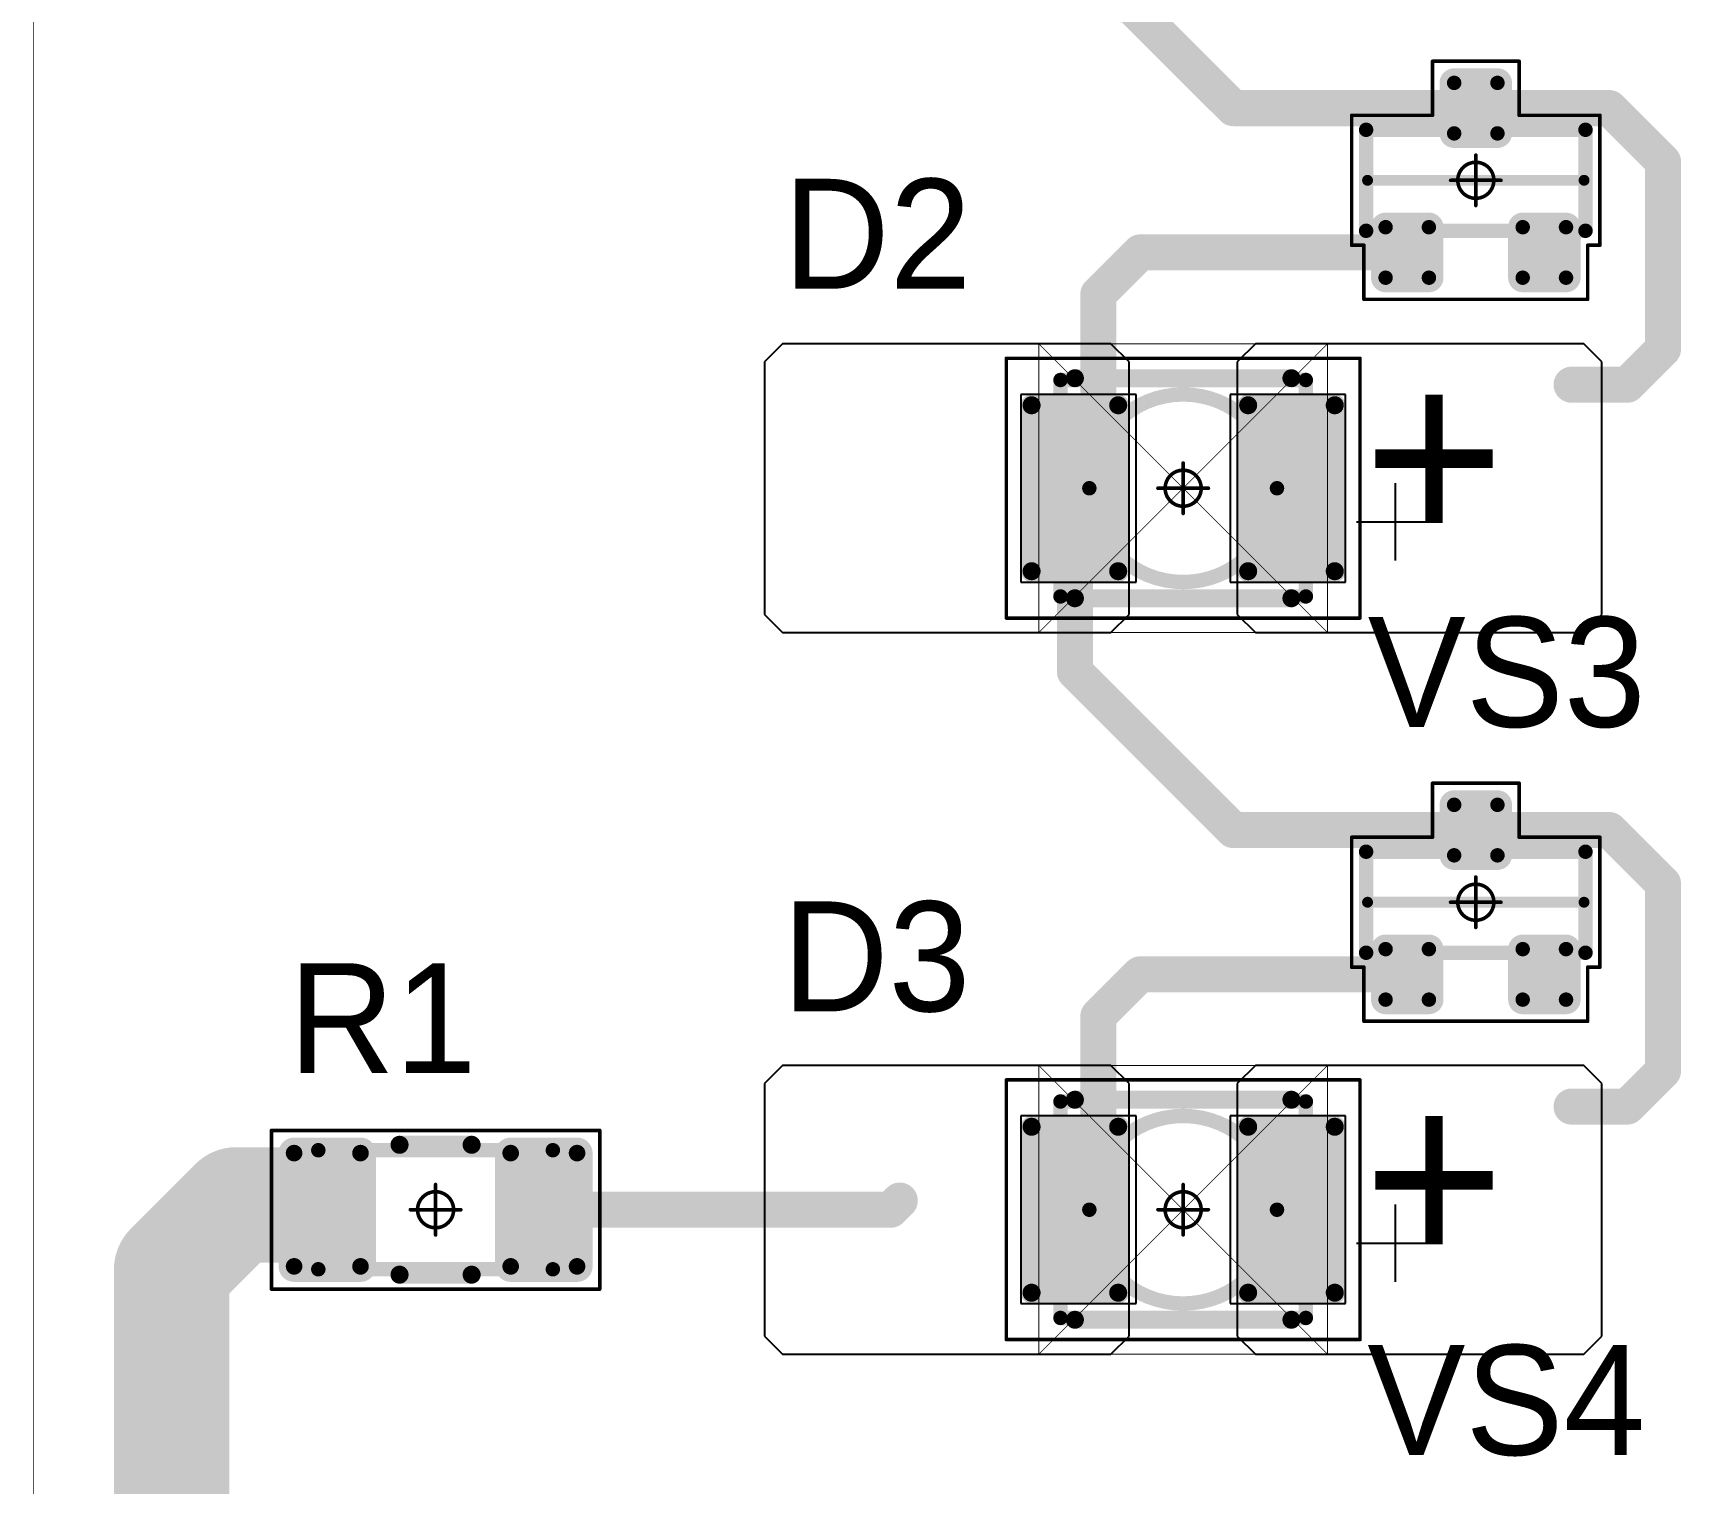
# Model space of a CAD drawing. Header units: millimetres. Extents: x 0 to 775, y 25 to 939.
# Drawn here: x 25.4 to 48.23, y 162.61 to 182.71 of the extents above; entities that cross this region are included whole.
import ezdxf

# ---------------------------------------------------------------- set-up
doc = ezdxf.new("R2010")
doc.units = ezdxf.units.MM
for name, color, linetype in [('Mechanical13', 56, 'Continuous'), ('Mechanical15', 56, 'Continuous'), ('Mechanical3', 76, 'Continuous'), ('Mechanical9', 56, 'Continuous'), ('TopLayer', 1, 'Continuous'), ('TopOverlay', 2, 'Continuous'), ('TopPaste', 8, 'Continuous'), ('TopSolder', 216, 'Continuous')]:
    doc.layers.add(name, color=color, linetype=linetype)

# ---------------------------------------------------------------- blocks, each defined once
blk = doc.blocks.new('SOT23_66')
at = {"layer": 'Mechanical13', "const_width": 0.2}
for points in [[(-0.7, 1.52), (0.7, 1.52)], [(-0.7, 1.52), (-0.7, -1.52)], [(0.7, 1.52), (0.7, -1.52)], [(-0.7, -1.52), (0.7, -1.52)]]:
    blk.add_lwpolyline(points, dxfattribs=at)
at = {"layer": 'Mechanical13', "const_width": 0.1}
for points in [[(-0.75, 1.52, 1), (-0.65, 1.52, 1)], [(-0.75, 1.52, 1), (-0.65, 1.52, 1)], [(0.65, 1.52, 1), (0.75, 1.52, 1)], [(0.65, 1.52, 1), (0.75, 1.52, 1)], [(-0.75, -1.52, 1), (-0.65, -1.52, 1)], [(-0.75, -1.52, 1), (-0.65, -1.52, 1)], [(0.65, -1.52, 1), (0.75, -1.52, 1)], [(0.65, -1.52, 1), (0.75, -1.52, 1)]]:
    blk.add_lwpolyline(points, format="xyb", close=True, dxfattribs=at)
at = {"layer": 'Mechanical15', "const_width": 0.05}
for points in [[(-0.9, 1.72), (-0.9, 1.55)], [(-0.9, 1.72), (0.9, 1.72)], [(0.9, 1.72), (0.9, 0.6)], [(-1.65, 1.55), (-1.65, -1.55)], [(-1.65, 1.55), (-0.9, 1.55)], [(0.9, 0.6), (1.65, 0.6)], [(1.65, 0.6), (1.65, -0.6)], [(0, 0.35), (0, -0.35)], [(-0.35, 0), (0.35, 0)], [(0.9, -0.6), (1.65, -0.6)], [(0.9, -0.6), (0.9, -1.72)], [(-1.65, -1.55), (-0.9, -1.55)], [(-0.9, -1.55), (-0.9, -1.72)], [(-0.9, -1.72), (0.9, -1.72)]]:
    blk.add_lwpolyline(points, dxfattribs=at)
at = {"layer": 'Mechanical15'}
for points, const_width in [([(-0.913, 1.72, 1), (-0.888, 1.72, 1)], 0.025), ([(-0.913, 1.72, 1), (-0.888, 1.72, 1)], 0.025), ([(0.888, 1.72, 1), (0.913, 1.72, 1)], 0.025), ([(0.888, 1.72, 1), (0.913, 1.72, 1)], 0.025), ([(-1.662, 1.55, 1), (-1.637, 1.55, 1)], 0.025), ([(-1.662, 1.55, 1), (-1.637, 1.55, 1)], 0.025), ([(-0.913, 1.55, 1), (-0.888, 1.55, 1)], 0.025), ([(-0.913, 1.55, 1), (-0.888, 1.55, 1)], 0.025), ([(0.888, 0.6, 1), (0.913, 0.6, 1)], 0.025), ([(0.888, 0.6, 1), (0.913, 0.6, 1)], 0.025), ([(1.637, 0.6, 1), (1.662, 0.6, 1)], 0.025), ([(1.637, 0.6, 1), (1.662, 0.6, 1)], 0.025), ([(0.25, 0, 1), (-0.25, 0, 1)], 0.05), ([(-0.012, 0.35, 1), (0.012, 0.35, 1)], 0.025), ([(-0.362, 0, 1), (-0.337, 0, 1)], 0.025), ([(-0.262, 0, 1), (-0.238, 0, 1)], 0.025), ([(0.238, 0, 1), (0.262, 0, 1)], 0.025), ([(0.337, 0, 1), (0.362, 0, 1)], 0.025), ([(-0.012, -0.35, 1), (0.012, -0.35, 1)], 0.025), ([(0.888, -0.6, 1), (0.913, -0.6, 1)], 0.025), ([(0.888, -0.6, 1), (0.913, -0.6, 1)], 0.025), ([(1.637, -0.6, 1), (1.662, -0.6, 1)], 0.025), ([(1.637, -0.6, 1), (1.662, -0.6, 1)], 0.025), ([(-1.662, -1.55, 1), (-1.637, -1.55, 1)], 0.025), ([(-1.662, -1.55, 1), (-1.637, -1.55, 1)], 0.025), ([(-0.913, -1.55, 1), (-0.888, -1.55, 1)], 0.025), ([(-0.913, -1.55, 1), (-0.888, -1.55, 1)], 0.025), ([(-0.913, -1.72, 1), (-0.888, -1.72, 1)], 0.025), ([(-0.913, -1.72, 1), (-0.888, -1.72, 1)], 0.025), ([(0.888, -1.72, 1), (0.913, -1.72, 1)], 0.025), ([(0.888, -1.72, 1), (0.913, -1.72, 1)], 0.025)]:
    blk.add_lwpolyline(points, format="xyb", close=True, dxfattribs=dict(at, const_width=const_width))
at = {"layer": 'TopLayer', "const_width": 0.1}
for points in [[(-1.4, 1.25, 1), (-1.3, 1.25, 1)], [(-0.7, 1.25, 1), (-0.6, 1.25, 1)], [(-1.4, 0.65, 1), (-1.3, 0.65, 1)], [(-0.7, 0.65, 1), (-0.6, 0.65, 1)], [(0.6, 0.3, 1), (0.7, 0.3, 1)], [(1.3, 0.3, 1), (1.4, 0.3, 1)], [(0.6, -0.3, 1), (0.7, -0.3, 1)], [(1.3, -0.3, 1), (1.4, -0.3, 1)], [(-1.4, -0.65, 1), (-1.3, -0.65, 1)], [(-0.7, -0.65, 1), (-0.6, -0.65, 1)], [(-1.4, -1.25, 1), (-1.3, -1.25, 1)], [(-0.7, -1.25, 1), (-0.6, -1.25, 1)]]:
    blk.add_lwpolyline(points, format="xyb", close=True, dxfattribs=at)
at = {"layer": 'TopLayer'}
for points in [[(-1.45, 1.25), (-1.45, 0.65), (-0.55, 1.25), (-0.55, 0.65)], [(-1.35, 1.35), (-1.35, 0.55), (-0.65, 1.35), (-0.65, 0.55)], [(0.55, 0.3), (0.55, -0.3), (1.45, 0.3), (1.45, -0.3)], [(0.65, 0.4), (0.65, -0.4), (1.35, 0.4), (1.35, -0.4)], [(-1.45, -0.65), (-1.45, -1.25), (-0.55, -0.65), (-0.55, -1.25)], [(-1.35, -0.55), (-1.35, -1.35), (-0.65, -0.55), (-0.65, -1.35)]]:
    blk.add_solid(points, dxfattribs=at)
at = {"layer": 'TopOverlay', "const_width": 0.15}
blk.add_lwpolyline([(0, 1.5), (0, -1.5)], dxfattribs=at)
at = {"layer": 'TopOverlay', "const_width": 0.075}
for points in [[(-0.038, 1.5, 1), (0.038, 1.5, 1)], [(-0.038, -1.5, 1), (0.038, -1.5, 1)]]:
    blk.add_lwpolyline(points, format="xyb", close=True, dxfattribs=at)
at = {"layer": 'TopPaste', "const_width": 0.075}
for points in [[(-1.387, 1.25, 1), (-1.313, 1.25, 1)], [(-0.687, 1.25, 1), (-0.613, 1.25, 1)], [(-1.387, 0.65, 1), (-1.313, 0.65, 1)], [(-0.687, 0.65, 1), (-0.613, 0.65, 1)], [(0.613, 0.3, 1), (0.687, 0.3, 1)], [(1.313, 0.3, 1), (1.387, 0.3, 1)], [(0.613, -0.3, 1), (0.687, -0.3, 1)], [(1.313, -0.3, 1), (1.387, -0.3, 1)], [(-1.387, -0.65, 1), (-1.313, -0.65, 1)], [(-0.687, -0.65, 1), (-0.613, -0.65, 1)], [(-1.387, -1.25, 1), (-1.313, -1.25, 1)], [(-0.687, -1.25, 1), (-0.613, -1.25, 1)]]:
    blk.add_lwpolyline(points, format="xyb", close=True, dxfattribs=at)
at = {"layer": 'TopPaste'}
for points in [[(-1.425, 1.25), (-1.425, 0.65), (-0.575, 1.25), (-0.575, 0.65)], [(-1.35, 1.325), (-1.35, 0.575), (-0.65, 1.325), (-0.65, 0.575)], [(0.575, 0.3), (0.575, -0.3), (1.425, 0.3), (1.425, -0.3)], [(0.65, 0.375), (0.65, -0.375), (1.35, 0.375), (1.35, -0.375)], [(-1.425, -0.65), (-1.425, -1.25), (-0.575, -0.65), (-0.575, -1.25)], [(-1.35, -0.575), (-1.35, -1.325), (-0.65, -0.575), (-0.65, -1.325)]]:
    blk.add_solid(points, dxfattribs=at)
at = {"layer": 'TopSolder', "const_width": 0.202}
for points in [[(-1.451, 1.25, 1), (-1.249, 1.25, 1)], [(-0.751, 1.25, 1), (-0.549, 1.25, 1)], [(-1.451, 0.65, 1), (-1.249, 0.65, 1)], [(-0.751, 0.65, 1), (-0.549, 0.65, 1)], [(0.549, 0.3, 1), (0.751, 0.3, 1)], [(1.249, 0.3, 1), (1.451, 0.3, 1)], [(0.549, -0.3, 1), (0.751, -0.3, 1)], [(1.249, -0.3, 1), (1.451, -0.3, 1)], [(-1.451, -0.65, 1), (-1.249, -0.65, 1)], [(-0.751, -0.65, 1), (-0.549, -0.65, 1)], [(-1.451, -1.25, 1), (-1.249, -1.25, 1)], [(-0.751, -1.25, 1), (-0.549, -1.25, 1)]]:
    blk.add_lwpolyline(points, format="xyb", close=True, dxfattribs=at)
at = {"layer": 'TopSolder'}
for points in [[(-1.35, 1.452), (-1.35, 0.448), (-0.65, 1.452), (-0.65, 0.448)], [(-1.552, 1.25), (-1.552, 0.65), (-0.448, 1.25), (-0.448, 0.65)], [(0.65, 0.502), (0.65, -0.502), (1.35, 0.502), (1.35, -0.502)], [(0.448, 0.3), (0.448, -0.3), (1.552, 0.3), (1.552, -0.3)], [(-1.35, -0.448), (-1.35, -1.452), (-0.65, -0.448), (-0.65, -1.452)], [(-1.552, -0.65), (-1.552, -1.25), (-0.448, -0.65), (-0.448, -1.25)]]:
    blk.add_solid(points, dxfattribs=at)
blk = doc.blocks.new('SOT23_67')
at = {"layer": 'Mechanical13', "const_width": 0.2}
for points in [[(-0.7, 1.52), (0.7, 1.52)], [(-0.7, 1.52), (-0.7, -1.52)], [(0.7, 1.52), (0.7, -1.52)], [(-0.7, -1.52), (0.7, -1.52)]]:
    blk.add_lwpolyline(points, dxfattribs=at)
at = {"layer": 'Mechanical13', "const_width": 0.1}
for points in [[(-0.75, 1.52, 1), (-0.65, 1.52, 1)], [(-0.75, 1.52, 1), (-0.65, 1.52, 1)], [(0.65, 1.52, 1), (0.75, 1.52, 1)], [(0.65, 1.52, 1), (0.75, 1.52, 1)], [(-0.75, -1.52, 1), (-0.65, -1.52, 1)], [(-0.75, -1.52, 1), (-0.65, -1.52, 1)], [(0.65, -1.52, 1), (0.75, -1.52, 1)], [(0.65, -1.52, 1), (0.75, -1.52, 1)]]:
    blk.add_lwpolyline(points, format="xyb", close=True, dxfattribs=at)
at = {"layer": 'Mechanical15', "const_width": 0.05}
for points in [[(-0.9, 1.72), (-0.9, 1.55)], [(-0.9, 1.72), (0.9, 1.72)], [(0.9, 1.72), (0.9, 0.6)], [(-1.65, 1.55), (-1.65, -1.55)], [(-1.65, 1.55), (-0.9, 1.55)], [(0.9, 0.6), (1.65, 0.6)], [(1.65, 0.6), (1.65, -0.6)], [(0, 0.35), (0, -0.35)], [(-0.35, 0), (0.35, 0)], [(0.9, -0.6), (1.65, -0.6)], [(0.9, -0.6), (0.9, -1.72)], [(-1.65, -1.55), (-0.9, -1.55)], [(-0.9, -1.55), (-0.9, -1.72)], [(-0.9, -1.72), (0.9, -1.72)]]:
    blk.add_lwpolyline(points, dxfattribs=at)
at = {"layer": 'Mechanical15'}
for points, const_width in [([(-0.913, 1.72, 1), (-0.888, 1.72, 1)], 0.025), ([(-0.913, 1.72, 1), (-0.888, 1.72, 1)], 0.025), ([(0.888, 1.72, 1), (0.913, 1.72, 1)], 0.025), ([(0.888, 1.72, 1), (0.913, 1.72, 1)], 0.025), ([(-1.662, 1.55, 1), (-1.637, 1.55, 1)], 0.025), ([(-1.662, 1.55, 1), (-1.637, 1.55, 1)], 0.025), ([(-0.913, 1.55, 1), (-0.888, 1.55, 1)], 0.025), ([(-0.913, 1.55, 1), (-0.888, 1.55, 1)], 0.025), ([(0.888, 0.6, 1), (0.913, 0.6, 1)], 0.025), ([(0.888, 0.6, 1), (0.913, 0.6, 1)], 0.025), ([(1.637, 0.6, 1), (1.662, 0.6, 1)], 0.025), ([(1.637, 0.6, 1), (1.662, 0.6, 1)], 0.025), ([(0.25, 0, 1), (-0.25, 0, 1)], 0.05), ([(-0.012, 0.35, 1), (0.012, 0.35, 1)], 0.025), ([(-0.362, 0, 1), (-0.337, 0, 1)], 0.025), ([(-0.262, 0, 1), (-0.238, 0, 1)], 0.025), ([(0.238, 0, 1), (0.262, 0, 1)], 0.025), ([(0.337, 0, 1), (0.362, 0, 1)], 0.025), ([(-0.012, -0.35, 1), (0.012, -0.35, 1)], 0.025), ([(0.888, -0.6, 1), (0.913, -0.6, 1)], 0.025), ([(0.888, -0.6, 1), (0.913, -0.6, 1)], 0.025), ([(1.637, -0.6, 1), (1.662, -0.6, 1)], 0.025), ([(1.637, -0.6, 1), (1.662, -0.6, 1)], 0.025), ([(-1.662, -1.55, 1), (-1.637, -1.55, 1)], 0.025), ([(-1.662, -1.55, 1), (-1.637, -1.55, 1)], 0.025), ([(-0.913, -1.55, 1), (-0.888, -1.55, 1)], 0.025), ([(-0.913, -1.55, 1), (-0.888, -1.55, 1)], 0.025), ([(-0.913, -1.72, 1), (-0.888, -1.72, 1)], 0.025), ([(-0.913, -1.72, 1), (-0.888, -1.72, 1)], 0.025), ([(0.888, -1.72, 1), (0.913, -1.72, 1)], 0.025), ([(0.888, -1.72, 1), (0.913, -1.72, 1)], 0.025)]:
    blk.add_lwpolyline(points, format="xyb", close=True, dxfattribs=dict(at, const_width=const_width))
at = {"layer": 'TopLayer', "const_width": 0.1}
for points in [[(-1.4, 1.25, 1), (-1.3, 1.25, 1)], [(-0.7, 1.25, 1), (-0.6, 1.25, 1)], [(-1.4, 0.65, 1), (-1.3, 0.65, 1)], [(-0.7, 0.65, 1), (-0.6, 0.65, 1)], [(0.6, 0.3, 1), (0.7, 0.3, 1)], [(1.3, 0.3, 1), (1.4, 0.3, 1)], [(0.6, -0.3, 1), (0.7, -0.3, 1)], [(1.3, -0.3, 1), (1.4, -0.3, 1)], [(-1.4, -0.65, 1), (-1.3, -0.65, 1)], [(-0.7, -0.65, 1), (-0.6, -0.65, 1)], [(-1.4, -1.25, 1), (-1.3, -1.25, 1)], [(-0.7, -1.25, 1), (-0.6, -1.25, 1)]]:
    blk.add_lwpolyline(points, format="xyb", close=True, dxfattribs=at)
at = {"layer": 'TopLayer'}
for points in [[(-1.45, 1.25), (-1.45, 0.65), (-0.55, 1.25), (-0.55, 0.65)], [(-1.35, 1.35), (-1.35, 0.55), (-0.65, 1.35), (-0.65, 0.55)], [(0.55, 0.3), (0.55, -0.3), (1.45, 0.3), (1.45, -0.3)], [(0.65, 0.4), (0.65, -0.4), (1.35, 0.4), (1.35, -0.4)], [(-1.45, -0.65), (-1.45, -1.25), (-0.55, -0.65), (-0.55, -1.25)], [(-1.35, -0.55), (-1.35, -1.35), (-0.65, -0.55), (-0.65, -1.35)]]:
    blk.add_solid(points, dxfattribs=at)
at = {"layer": 'TopOverlay', "const_width": 0.15}
blk.add_lwpolyline([(0, 1.5), (0, -1.5)], dxfattribs=at)
at = {"layer": 'TopOverlay', "const_width": 0.075}
for points in [[(-0.038, 1.5, 1), (0.038, 1.5, 1)], [(-0.038, -1.5, 1), (0.038, -1.5, 1)]]:
    blk.add_lwpolyline(points, format="xyb", close=True, dxfattribs=at)
at = {"layer": 'TopPaste', "const_width": 0.075}
for points in [[(-1.387, 1.25, 1), (-1.313, 1.25, 1)], [(-0.687, 1.25, 1), (-0.613, 1.25, 1)], [(-1.387, 0.65, 1), (-1.313, 0.65, 1)], [(-0.687, 0.65, 1), (-0.613, 0.65, 1)], [(0.613, 0.3, 1), (0.687, 0.3, 1)], [(1.313, 0.3, 1), (1.387, 0.3, 1)], [(0.613, -0.3, 1), (0.687, -0.3, 1)], [(1.313, -0.3, 1), (1.387, -0.3, 1)], [(-1.387, -0.65, 1), (-1.313, -0.65, 1)], [(-0.687, -0.65, 1), (-0.613, -0.65, 1)], [(-1.387, -1.25, 1), (-1.313, -1.25, 1)], [(-0.687, -1.25, 1), (-0.613, -1.25, 1)]]:
    blk.add_lwpolyline(points, format="xyb", close=True, dxfattribs=at)
at = {"layer": 'TopPaste'}
for points in [[(-1.425, 1.25), (-1.425, 0.65), (-0.575, 1.25), (-0.575, 0.65)], [(-1.35, 1.325), (-1.35, 0.575), (-0.65, 1.325), (-0.65, 0.575)], [(0.575, 0.3), (0.575, -0.3), (1.425, 0.3), (1.425, -0.3)], [(0.65, 0.375), (0.65, -0.375), (1.35, 0.375), (1.35, -0.375)], [(-1.425, -0.65), (-1.425, -1.25), (-0.575, -0.65), (-0.575, -1.25)], [(-1.35, -0.575), (-1.35, -1.325), (-0.65, -0.575), (-0.65, -1.325)]]:
    blk.add_solid(points, dxfattribs=at)
at = {"layer": 'TopSolder', "const_width": 0.202}
for points in [[(-1.451, 1.25, 1), (-1.249, 1.25, 1)], [(-0.751, 1.25, 1), (-0.549, 1.25, 1)], [(-1.451, 0.65, 1), (-1.249, 0.65, 1)], [(-0.751, 0.65, 1), (-0.549, 0.65, 1)], [(0.549, 0.3, 1), (0.751, 0.3, 1)], [(1.249, 0.3, 1), (1.451, 0.3, 1)], [(0.549, -0.3, 1), (0.751, -0.3, 1)], [(1.249, -0.3, 1), (1.451, -0.3, 1)], [(-1.451, -0.65, 1), (-1.249, -0.65, 1)], [(-0.751, -0.65, 1), (-0.549, -0.65, 1)], [(-1.451, -1.25, 1), (-1.249, -1.25, 1)], [(-0.751, -1.25, 1), (-0.549, -1.25, 1)]]:
    blk.add_lwpolyline(points, format="xyb", close=True, dxfattribs=at)
at = {"layer": 'TopSolder'}
for points in [[(-1.35, 1.452), (-1.35, 0.448), (-0.65, 1.452), (-0.65, 0.448)], [(-1.552, 1.25), (-1.552, 0.65), (-0.448, 1.25), (-0.448, 0.65)], [(0.65, 0.502), (0.65, -0.502), (1.35, 0.502), (1.35, -0.502)], [(0.448, 0.3), (0.448, -0.3), (1.552, 0.3), (1.552, -0.3)], [(-1.35, -0.448), (-1.35, -1.452), (-0.65, -0.448), (-0.65, -1.452)], [(-1.552, -0.65), (-1.552, -1.25), (-0.448, -0.65), (-0.448, -1.25)]]:
    blk.add_solid(points, dxfattribs=at)
blk = doc.blocks.new('RC1206S_93')
at = {"layer": 'Mechanical13', "const_width": 0.2}
for points in [[(-1.625, -0.825), (-1.625, 0.825)], [(-1.625, 0.825), (1.625, 0.825)], [(1.625, -0.825), (1.625, 0.825)], [(-1.625, -0.825), (1.625, -0.825)]]:
    blk.add_lwpolyline(points, dxfattribs=at)
at = {"layer": 'Mechanical13', "const_width": 0.1}
for points in [[(-1.675, 0.825, 1), (-1.575, 0.825, 1)], [(-1.675, 0.825, 1), (-1.575, 0.825, 1)], [(1.575, 0.825, 1), (1.675, 0.825, 1)], [(1.575, 0.825, 1), (1.675, 0.825, 1)], [(-1.675, -0.825, 1), (-1.575, -0.825, 1)], [(-1.675, -0.825, 1), (-1.575, -0.825, 1)], [(1.575, -0.825, 1), (1.675, -0.825, 1)], [(1.575, -0.825, 1), (1.675, -0.825, 1)]]:
    blk.add_lwpolyline(points, format="xyb", close=True, dxfattribs=at)
at = {"layer": 'Mechanical15', "const_width": 0.05}
for points in [[(-2.275, -1.1), (-2.275, 1.1)], [(-2.275, 1.1), (2.275, 1.1)], [(2.275, -1.1), (2.275, 1.1)], [(0, -0.35), (0, 0.35)], [(-0.35, 0), (0.35, 0)], [(-2.275, -1.1), (2.275, -1.1)]]:
    blk.add_lwpolyline(points, dxfattribs=at)
at = {"layer": 'Mechanical15'}
for points, const_width in [([(-2.287, 1.1, 1), (-2.262, 1.1, 1)], 0.025), ([(-2.287, 1.1, 1), (-2.262, 1.1, 1)], 0.025), ([(2.262, 1.1, 1), (2.287, 1.1, 1)], 0.025), ([(2.262, 1.1, 1), (2.287, 1.1, 1)], 0.025), ([(0.25, 0, 1), (-0.25, 0, 1)], 0.05), ([(-0.012, 0.35, 1), (0.012, 0.35, 1)], 0.025), ([(-0.362, 0, 1), (-0.337, 0, 1)], 0.025), ([(-0.262, 0, 1), (-0.238, 0, 1)], 0.025), ([(0.238, 0, 1), (0.262, 0, 1)], 0.025), ([(0.337, 0, 1), (0.362, 0, 1)], 0.025), ([(-0.012, -0.35, 1), (0.012, -0.35, 1)], 0.025), ([(-2.287, -1.1, 1), (-2.262, -1.1, 1)], 0.025), ([(-2.287, -1.1, 1), (-2.262, -1.1, 1)], 0.025), ([(2.262, -1.1, 1), (2.287, -1.1, 1)], 0.025), ([(2.262, -1.1, 1), (2.287, -1.1, 1)], 0.025)]:
    blk.add_lwpolyline(points, format="xyb", close=True, dxfattribs=dict(at, const_width=const_width))
at = {"layer": 'TopLayer', "const_width": 0.115}
for points in [[(-2.018, 0.785, 1), (-1.903, 0.785, 1)], [(-1.098, 0.785, 1), (-0.983, 0.785, 1)], [(0.983, 0.785, 1), (1.098, 0.785, 1)], [(1.903, 0.785, 1), (2.018, 0.785, 1)], [(-2.018, -0.785, 1), (-1.903, -0.785, 1)], [(-1.098, -0.785, 1), (-0.983, -0.785, 1)], [(0.983, -0.785, 1), (1.098, -0.785, 1)], [(1.903, -0.785, 1), (2.018, -0.785, 1)]]:
    blk.add_lwpolyline(points, format="xyb", close=True, dxfattribs=at)
at = {"layer": 'TopLayer'}
for points in [[(-2.075, -0.785), (-0.925, -0.785), (-2.075, 0.785), (-0.925, 0.785)], [(-1.96, -0.9), (-1.04, -0.9), (-1.96, 0.9), (-1.04, 0.9)], [(0.925, -0.785), (2.075, -0.785), (0.925, 0.785), (2.075, 0.785)], [(1.04, -0.9), (1.96, -0.9), (1.04, 0.9), (1.96, 0.9)]]:
    blk.add_solid(points, dxfattribs=at)
at = {"layer": 'TopOverlay', "const_width": 0.25}
for points in [[(-0.5, 0.9), (0.5, 0.9)], [(-0.5, -0.9), (0.5, -0.9)]]:
    blk.add_lwpolyline(points, dxfattribs=at)
at = {"layer": 'TopOverlay', "const_width": 0.125}
for points in [[(-0.562, 0.9, 1), (-0.437, 0.9, 1)], [(0.437, 0.9, 1), (0.562, 0.9, 1)], [(-0.562, -0.9, 1), (-0.437, -0.9, 1)], [(0.437, -0.9, 1), (0.562, -0.9, 1)]]:
    blk.add_lwpolyline(points, format="xyb", close=True, dxfattribs=at)
at = {"layer": 'TopPaste', "const_width": 0.09}
for points in [[(-2.005, 0.785, 1), (-1.915, 0.785, 1)], [(-1.085, 0.785, 1), (-0.995, 0.785, 1)], [(0.995, 0.785, 1), (1.085, 0.785, 1)], [(1.915, 0.785, 1), (2.005, 0.785, 1)], [(-2.005, -0.785, 1), (-1.915, -0.785, 1)], [(-1.085, -0.785, 1), (-0.995, -0.785, 1)], [(0.995, -0.785, 1), (1.085, -0.785, 1)], [(1.915, -0.785, 1), (2.005, -0.785, 1)]]:
    blk.add_lwpolyline(points, format="xyb", close=True, dxfattribs=at)
at = {"layer": 'TopPaste'}
for points in [[(-2.05, -0.785), (-0.95, -0.785), (-2.05, 0.785), (-0.95, 0.785)], [(-1.96, -0.875), (-1.04, -0.875), (-1.96, 0.875), (-1.04, 0.875)], [(0.95, -0.785), (2.05, -0.785), (0.95, 0.785), (2.05, 0.785)], [(1.04, -0.875), (1.96, -0.875), (1.04, 0.875), (1.96, 0.875)]]:
    blk.add_solid(points, dxfattribs=at)
at = {"layer": 'TopSolder', "const_width": 0.215}
for points in [[(-2.068, 0.785, 1), (-1.853, 0.785, 1)], [(-1.148, 0.785, 1), (-0.933, 0.785, 1)], [(0.933, 0.785, 1), (1.148, 0.785, 1)], [(1.853, 0.785, 1), (2.068, 0.785, 1)], [(-2.068, -0.785, 1), (-1.853, -0.785, 1)], [(-1.148, -0.785, 1), (-0.933, -0.785, 1)], [(0.933, -0.785, 1), (1.148, -0.785, 1)], [(1.853, -0.785, 1), (2.068, -0.785, 1)]]:
    blk.add_lwpolyline(points, format="xyb", close=True, dxfattribs=at)
at = {"layer": 'TopSolder'}
for points in [[(-1.96, -1), (-1.04, -1), (-1.96, 1), (-1.04, 1)], [(1.04, -1), (1.96, -1), (1.04, 1), (1.96, 1)], [(-2.175, -0.785), (-0.825, -0.785), (-2.175, 0.785), (-0.825, 0.785)], [(0.825, -0.785), (2.175, -0.785), (0.825, 0.785), (2.175, 0.785)]]:
    blk.add_solid(points, dxfattribs=at)
blk = doc.blocks.new('T66G_159')
at = {"layer": 'Mechanical13'}
for p, q in [((2.936, 0.071), (2.936, -1)), ((2.4, -0.464), (3.471, -0.464))]:
    blk.add_line(p, q, dxfattribs=at)
at = {"layer": 'Mechanical13', "const_width": 0.2}
for points in [[(-1.7, -1.5), (-1.7, 1.5)], [(-1.7, 1.5), (1.7, 1.5)], [(1.7, -1.5), (1.7, 1.5)], [(-1.7, -1.5), (1.7, -1.5)]]:
    blk.add_lwpolyline(points, dxfattribs=at)
at = {"layer": 'Mechanical13'}
for points, const_width in [([(-1.75, 1.5, 1), (-1.65, 1.5, 1)], 0.1), ([(-1.75, 1.5, 1), (-1.65, 1.5, 1)], 0.1), ([(1.65, 1.5, 1), (1.75, 1.5, 1)], 0.1), ([(1.65, 1.5, 1), (1.75, 1.5, 1)], 0.1), ([(1.3, 0, 1), (-1.3, 0, 1)], 0.2), ([(-1.35, 0, 1), (-1.25, 0, 1)], 0.1), ([(1.25, 0, 1), (1.35, 0, 1)], 0.1), ([(-1.75, -1.5, 1), (-1.65, -1.5, 1)], 0.1), ([(-1.75, -1.5, 1), (-1.65, -1.5, 1)], 0.1), ([(1.65, -1.5, 1), (1.75, -1.5, 1)], 0.1), ([(1.65, -1.5, 1), (1.75, -1.5, 1)], 0.1)]:
    blk.add_lwpolyline(points, format="xyb", close=True, dxfattribs=dict(at, const_width=const_width))
at = {"layer": 'Mechanical15', "const_width": 0.05}
for points in [[(-2.45, 1.8), (2.45, 1.8)], [(-2.45, -1.8), (-2.45, 1.8)], [(2.45, -1.8), (2.45, 1.8)], [(0, -0.35), (0, 0.35)], [(-0.35, 0), (0.35, 0)], [(-2.45, -1.8), (2.45, -1.8)]]:
    blk.add_lwpolyline(points, dxfattribs=at)
at = {"layer": 'Mechanical15'}
for points, const_width in [([(-2.462, 1.8, 1), (-2.438, 1.8, 1)], 0.025), ([(-2.462, 1.8, 1), (-2.438, 1.8, 1)], 0.025), ([(2.438, 1.8, 1), (2.462, 1.8, 1)], 0.025), ([(2.438, 1.8, 1), (2.462, 1.8, 1)], 0.025), ([(0.25, 0, 1), (-0.25, 0, 1)], 0.05), ([(-0.012, 0.35, 1), (0.012, 0.35, 1)], 0.025), ([(-0.362, 0, 1), (-0.337, 0, 1)], 0.025), ([(-0.262, 0, 1), (-0.238, 0, 1)], 0.025), ([(0.238, 0, 1), (0.262, 0, 1)], 0.025), ([(0.337, 0, 1), (0.362, 0, 1)], 0.025), ([(-0.012, -0.35, 1), (0.012, -0.35, 1)], 0.025), ([(-2.462, -1.8, 1), (-2.438, -1.8, 1)], 0.025), ([(-2.462, -1.8, 1), (-2.438, -1.8, 1)], 0.025), ([(2.438, -1.8, 1), (2.462, -1.8, 1)], 0.025), ([(2.438, -1.8, 1), (2.462, -1.8, 1)], 0.025)]:
    blk.add_lwpolyline(points, format="xyb", close=True, dxfattribs=dict(at, const_width=const_width))
at = {"layer": 'TopLayer'}
for p, q in [((-5.55, 2), (-5.8, 1.75)), ((-1, 2), (-5.55, 2)), ((-0.75, 1.75), (-1, 2)), ((1, 2), (0.75, 1.75)), ((5.55, 2), (1, 2)), ((5.8, 1.75), (5.55, 2)), ((-5.8, 1.75), (-5.8, -1.75)), ((-0.75, -1.75), (-0.75, 1.75)), ((0.75, 1.75), (0.75, -1.75)), ((5.8, -1.75), (5.8, 1.75)), ((-5.8, -1.75), (-5.55, -2)), ((-1, -2), (-0.75, -1.75)), ((0.75, -1.75), (1, -2)), ((5.55, -2), (5.8, -1.75)), ((-5.55, -2), (-1, -2)), ((1, -2), (5.55, -2))]:
    blk.add_line(p, q, dxfattribs=at)
at = {"layer": 'TopLayer', "const_width": 0.15}
for points in [[(-2.175, 1.15, 1), (-2.025, 1.15, 1)], [(-0.975, 1.15, 1), (-0.825, 1.15, 1)], [(0.825, 1.15, 1), (0.975, 1.15, 1)], [(2.025, 1.15, 1), (2.175, 1.15, 1)], [(-2.175, -1.15, 1), (-2.025, -1.15, 1)], [(-0.975, -1.15, 1), (-0.825, -1.15, 1)], [(0.825, -1.15, 1), (0.975, -1.15, 1)], [(2.025, -1.15, 1), (2.175, -1.15, 1)]]:
    blk.add_lwpolyline(points, format="xyb", close=True, dxfattribs=at)
at = {"layer": 'TopLayer'}
for points in [[(-0.75, 1.15), (-2.25, 1.15), (-0.75, -1.15), (-2.25, -1.15)], [(-0.9, 1.3), (-2.1, 1.3), (-0.9, -1.3), (-2.1, -1.3)], [(2.25, 1.15), (0.75, 1.15), (2.25, -1.15), (0.75, -1.15)], [(2.1, 1.3), (0.9, 1.3), (2.1, -1.3), (0.9, -1.3)]]:
    blk.add_solid(points, dxfattribs=at)
at = {"layer": 'TopOverlay', "const_width": 0.25}
for points in [[(-1.5, 1.525), (1.5, 1.525)], [(-1.5, -1.525), (1.5, -1.525)]]:
    blk.add_lwpolyline(points, dxfattribs=at)
at = {"layer": 'TopOverlay', "const_width": 0.125}
for points in [[(-1.562, 1.525, 1), (-1.438, 1.525, 1)], [(1.438, 1.525, 1), (1.562, 1.525, 1)], [(-1.562, -1.525, 1), (-1.438, -1.525, 1)], [(1.438, -1.525, 1), (1.562, -1.525, 1)]]:
    blk.add_lwpolyline(points, format="xyb", close=True, dxfattribs=at)
at = {"layer": 'TopPaste', "const_width": 0.125}
for points in [[(-2.163, 1.15, 1), (-2.038, 1.15, 1)], [(-0.963, 1.15, 1), (-0.838, 1.15, 1)], [(0.838, 1.15, 1), (0.963, 1.15, 1)], [(2.038, 1.15, 1), (2.163, 1.15, 1)], [(-2.163, -1.15, 1), (-2.038, -1.15, 1)], [(-0.963, -1.15, 1), (-0.838, -1.15, 1)], [(0.838, -1.15, 1), (0.963, -1.15, 1)], [(2.038, -1.15, 1), (2.163, -1.15, 1)]]:
    blk.add_lwpolyline(points, format="xyb", close=True, dxfattribs=at)
at = {"layer": 'TopPaste'}
for points in [[(-0.775, 1.15), (-2.225, 1.15), (-0.775, -1.15), (-2.225, -1.15)], [(-0.9, 1.275), (-2.1, 1.275), (-0.9, -1.275), (-2.1, -1.275)], [(2.225, 1.15), (0.775, 1.15), (2.225, -1.15), (0.775, -1.15)], [(2.1, 1.275), (0.9, 1.275), (2.1, -1.275), (0.9, -1.275)]]:
    blk.add_solid(points, dxfattribs=at)
at = {"layer": 'TopSolder'}
for p, q in [((-2.25, 1.3), (-2.25, -1.3)), ((-0.65, 1.3), (-2.25, 1.3)), ((-0.65, -1.3), (-0.65, 1.3)), ((0.65, 1.3), (0.65, -1.3)), ((2.25, 1.3), (0.65, 1.3)), ((2.25, -1.3), (2.25, 1.3)), ((-2.25, -1.3), (-0.65, -1.3)), ((0.65, -1.3), (2.25, -1.3))]:
    blk.add_line(p, q, dxfattribs=at)
at = {"layer": 'TopOverlay'}
blk.add_text('+', height=2.5, dxfattribs=at).set_placement((2.5, -0.8))
blk = doc.blocks.new('T66G_160')
at = {"layer": 'Mechanical13'}
for p, q in [((2.936, 0.071), (2.936, -1)), ((2.4, -0.464), (3.471, -0.464))]:
    blk.add_line(p, q, dxfattribs=at)
at = {"layer": 'Mechanical13', "const_width": 0.2}
for points in [[(-1.7, -1.5), (-1.7, 1.5)], [(-1.7, 1.5), (1.7, 1.5)], [(1.7, -1.5), (1.7, 1.5)], [(-1.7, -1.5), (1.7, -1.5)]]:
    blk.add_lwpolyline(points, dxfattribs=at)
at = {"layer": 'Mechanical13'}
for points, const_width in [([(-1.75, 1.5, 1), (-1.65, 1.5, 1)], 0.1), ([(-1.75, 1.5, 1), (-1.65, 1.5, 1)], 0.1), ([(1.65, 1.5, 1), (1.75, 1.5, 1)], 0.1), ([(1.65, 1.5, 1), (1.75, 1.5, 1)], 0.1), ([(1.3, 0, 1), (-1.3, 0, 1)], 0.2), ([(-1.35, 0, 1), (-1.25, 0, 1)], 0.1), ([(1.25, 0, 1), (1.35, 0, 1)], 0.1), ([(-1.75, -1.5, 1), (-1.65, -1.5, 1)], 0.1), ([(-1.75, -1.5, 1), (-1.65, -1.5, 1)], 0.1), ([(1.65, -1.5, 1), (1.75, -1.5, 1)], 0.1), ([(1.65, -1.5, 1), (1.75, -1.5, 1)], 0.1)]:
    blk.add_lwpolyline(points, format="xyb", close=True, dxfattribs=dict(at, const_width=const_width))
at = {"layer": 'Mechanical15', "const_width": 0.05}
for points in [[(-2.45, 1.8), (2.45, 1.8)], [(-2.45, -1.8), (-2.45, 1.8)], [(2.45, -1.8), (2.45, 1.8)], [(0, -0.35), (0, 0.35)], [(-0.35, 0), (0.35, 0)], [(-2.45, -1.8), (2.45, -1.8)]]:
    blk.add_lwpolyline(points, dxfattribs=at)
at = {"layer": 'Mechanical15'}
for points, const_width in [([(-2.462, 1.8, 1), (-2.438, 1.8, 1)], 0.025), ([(-2.462, 1.8, 1), (-2.438, 1.8, 1)], 0.025), ([(2.438, 1.8, 1), (2.462, 1.8, 1)], 0.025), ([(2.438, 1.8, 1), (2.462, 1.8, 1)], 0.025), ([(0.25, 0, 1), (-0.25, 0, 1)], 0.05), ([(-0.012, 0.35, 1), (0.012, 0.35, 1)], 0.025), ([(-0.362, 0, 1), (-0.337, 0, 1)], 0.025), ([(-0.262, 0, 1), (-0.238, 0, 1)], 0.025), ([(0.238, 0, 1), (0.262, 0, 1)], 0.025), ([(0.337, 0, 1), (0.362, 0, 1)], 0.025), ([(-0.012, -0.35, 1), (0.012, -0.35, 1)], 0.025), ([(-2.462, -1.8, 1), (-2.438, -1.8, 1)], 0.025), ([(-2.462, -1.8, 1), (-2.438, -1.8, 1)], 0.025), ([(2.438, -1.8, 1), (2.462, -1.8, 1)], 0.025), ([(2.438, -1.8, 1), (2.462, -1.8, 1)], 0.025)]:
    blk.add_lwpolyline(points, format="xyb", close=True, dxfattribs=dict(at, const_width=const_width))
at = {"layer": 'TopLayer'}
for p, q in [((-5.55, 2), (-5.8, 1.75)), ((-1, 2), (-5.55, 2)), ((-0.75, 1.75), (-1, 2)), ((1, 2), (0.75, 1.75)), ((5.55, 2), (1, 2)), ((5.8, 1.75), (5.55, 2)), ((-5.8, 1.75), (-5.8, -1.75)), ((-0.75, -1.75), (-0.75, 1.75)), ((0.75, 1.75), (0.75, -1.75)), ((5.8, -1.75), (5.8, 1.75)), ((-5.8, -1.75), (-5.55, -2)), ((-1, -2), (-0.75, -1.75)), ((0.75, -1.75), (1, -2)), ((5.55, -2), (5.8, -1.75)), ((-5.55, -2), (-1, -2)), ((1, -2), (5.55, -2))]:
    blk.add_line(p, q, dxfattribs=at)
at = {"layer": 'TopLayer', "const_width": 0.15}
for points in [[(-2.175, 1.15, 1), (-2.025, 1.15, 1)], [(-0.975, 1.15, 1), (-0.825, 1.15, 1)], [(0.825, 1.15, 1), (0.975, 1.15, 1)], [(2.025, 1.15, 1), (2.175, 1.15, 1)], [(-2.175, -1.15, 1), (-2.025, -1.15, 1)], [(-0.975, -1.15, 1), (-0.825, -1.15, 1)], [(0.825, -1.15, 1), (0.975, -1.15, 1)], [(2.025, -1.15, 1), (2.175, -1.15, 1)]]:
    blk.add_lwpolyline(points, format="xyb", close=True, dxfattribs=at)
at = {"layer": 'TopLayer'}
for points in [[(-0.75, 1.15), (-2.25, 1.15), (-0.75, -1.15), (-2.25, -1.15)], [(-0.9, 1.3), (-2.1, 1.3), (-0.9, -1.3), (-2.1, -1.3)], [(2.25, 1.15), (0.75, 1.15), (2.25, -1.15), (0.75, -1.15)], [(2.1, 1.3), (0.9, 1.3), (2.1, -1.3), (0.9, -1.3)]]:
    blk.add_solid(points, dxfattribs=at)
at = {"layer": 'TopOverlay', "const_width": 0.25}
for points in [[(-1.5, 1.525), (1.5, 1.525)], [(-1.5, -1.525), (1.5, -1.525)]]:
    blk.add_lwpolyline(points, dxfattribs=at)
at = {"layer": 'TopOverlay', "const_width": 0.125}
for points in [[(-1.562, 1.525, 1), (-1.438, 1.525, 1)], [(1.438, 1.525, 1), (1.562, 1.525, 1)], [(-1.562, -1.525, 1), (-1.438, -1.525, 1)], [(1.438, -1.525, 1), (1.562, -1.525, 1)]]:
    blk.add_lwpolyline(points, format="xyb", close=True, dxfattribs=at)
at = {"layer": 'TopPaste', "const_width": 0.125}
for points in [[(-2.163, 1.15, 1), (-2.038, 1.15, 1)], [(-0.963, 1.15, 1), (-0.838, 1.15, 1)], [(0.838, 1.15, 1), (0.963, 1.15, 1)], [(2.038, 1.15, 1), (2.163, 1.15, 1)], [(-2.163, -1.15, 1), (-2.038, -1.15, 1)], [(-0.963, -1.15, 1), (-0.838, -1.15, 1)], [(0.838, -1.15, 1), (0.963, -1.15, 1)], [(2.038, -1.15, 1), (2.163, -1.15, 1)]]:
    blk.add_lwpolyline(points, format="xyb", close=True, dxfattribs=at)
at = {"layer": 'TopPaste'}
for points in [[(-0.775, 1.15), (-2.225, 1.15), (-0.775, -1.15), (-2.225, -1.15)], [(-0.9, 1.275), (-2.1, 1.275), (-0.9, -1.275), (-2.1, -1.275)], [(2.225, 1.15), (0.775, 1.15), (2.225, -1.15), (0.775, -1.15)], [(2.1, 1.275), (0.9, 1.275), (2.1, -1.275), (0.9, -1.275)]]:
    blk.add_solid(points, dxfattribs=at)
at = {"layer": 'TopSolder'}
for p, q in [((-2.25, 1.3), (-2.25, -1.3)), ((-0.65, 1.3), (-2.25, 1.3)), ((-0.65, -1.3), (-0.65, 1.3)), ((0.65, 1.3), (0.65, -1.3)), ((2.25, 1.3), (0.65, 1.3)), ((2.25, -1.3), (2.25, 1.3)), ((-2.25, -1.3), (-0.65, -1.3)), ((0.65, -1.3), (2.25, -1.3))]:
    blk.add_line(p, q, dxfattribs=at)
at = {"layer": 'TopOverlay'}
blk.add_text('+', height=2.5, dxfattribs=at).set_placement((2.5, -0.8))

msp = doc.modelspace()

# ---------------------------------------------------------------- linework, layer by layer
at = {"layer": 'Mechanical3', "const_width": 0.01}
msp.add_lwpolyline([(25.4, 25.4), (25.4, 215.4)], dxfattribs=at)
at = {"layer": 'Mechanical9'}
for points, const_width in [([(39.333, 178.4), (43.333, 178.4)], 0.0127), ([(39.333, 174.4), (39.333, 178.4)], 0.0127), ([(39.333, 174.4), (43.333, 178.4)], 0.01), ([(39.333, 178.4), (43.333, 174.4)], 0.01), ([(43.333, 174.4), (43.333, 178.4)], 0.0127), ([(39.333, 174.4), (43.333, 174.4)], 0.0127), ([(39.333, 168.4), (43.333, 168.4)], 0.0127), ([(39.333, 164.4), (39.333, 168.4)], 0.0127), ([(39.333, 164.4), (43.333, 168.4)], 0.01), ([(39.333, 168.4), (43.333, 164.4)], 0.01), ([(43.333, 164.4), (43.333, 168.4)], 0.0127), ([(39.333, 164.4), (43.333, 164.4)], 0.0127)]:
    msp.add_lwpolyline(points, dxfattribs=dict(at, const_width=const_width))
for points, const_width in [([(39.329, 178.4, 1), (39.336, 178.4, 1)], 0.00635), ([(39.329, 178.4, 1), (39.336, 178.4, 1)], 0.00635), ([(39.33, 178.4, 1), (39.335, 178.4, 1)], 0.005), ([(43.329, 178.4, 1), (43.336, 178.4, 1)], 0.00635), ([(43.329, 178.4, 1), (43.336, 178.4, 1)], 0.00635), ([(43.33, 178.4, 1), (43.335, 178.4, 1)], 0.005), ([(39.329, 174.4, 1), (39.336, 174.4, 1)], 0.00635), ([(39.329, 174.4, 1), (39.336, 174.4, 1)], 0.00635), ([(39.33, 174.4, 1), (39.335, 174.4, 1)], 0.005), ([(43.329, 174.4, 1), (43.336, 174.4, 1)], 0.00635), ([(43.329, 174.4, 1), (43.336, 174.4, 1)], 0.00635), ([(43.33, 174.4, 1), (43.335, 174.4, 1)], 0.005), ([(39.329, 168.4, 1), (39.336, 168.4, 1)], 0.00635), ([(39.329, 168.4, 1), (39.336, 168.4, 1)], 0.00635), ([(39.33, 168.4, 1), (39.335, 168.4, 1)], 0.005), ([(43.329, 168.4, 1), (43.336, 168.4, 1)], 0.00635), ([(43.329, 168.4, 1), (43.336, 168.4, 1)], 0.00635), ([(43.33, 168.4, 1), (43.335, 168.4, 1)], 0.005), ([(39.329, 164.4, 1), (39.336, 164.4, 1)], 0.00635), ([(39.329, 164.4, 1), (39.336, 164.4, 1)], 0.00635), ([(39.33, 164.4, 1), (39.335, 164.4, 1)], 0.005), ([(43.329, 164.4, 1), (43.336, 164.4, 1)], 0.00635), ([(43.329, 164.4, 1), (43.336, 164.4, 1)], 0.00635), ([(43.33, 164.4, 1), (43.335, 164.4, 1)], 0.005)]:
    msp.add_lwpolyline(points, format="xyb", close=True, dxfattribs=dict(at, const_width=const_width))
at = {"layer": 'TopLayer'}
for points, const_width in [([(39.833, 183.863), (42.028, 181.668)], 0.5), ([(42.028, 181.668), (45.388, 181.668)], 0.5), ([(45.388, 181.668), (47.239, 181.668)], 0.5), ([(47.239, 181.668), (47.982, 180.925)], 0.5), ([(47.982, 178.329), (47.982, 180.925)], 0.5), ([(40.158, 179.089), (40.736, 179.668)], 0.5), ([(40.736, 179.668), (44.438, 179.668)], 0.5), ([(40.158, 177.762), (40.158, 179.089)], 0.5), ([(47.487, 177.835), (47.982, 178.329)], 0.5), ([(46.715, 177.835), (47.487, 177.835)], 0.5), ([(39.833, 173.858), (39.833, 176.395)], 0.5), ([(39.833, 173.858), (42.028, 171.662)], 0.5), ([(42.028, 171.662), (45.388, 171.662)], 0.5), ([(45.388, 171.662), (47.239, 171.662)], 0.5), ([(47.239, 171.662), (47.982, 170.92)], 0.5), ([(47.982, 168.324), (47.982, 170.92)], 0.5), ([(40.158, 169.084), (40.736, 169.662)], 0.5), ([(40.736, 169.662), (44.438, 169.662)], 0.5), ([(40.158, 167.757), (40.158, 169.084)], 0.5), ([(47.487, 167.83), (47.982, 168.324)], 0.5), ([(46.715, 167.83), (47.487, 167.83)], 0.5), ([(27.317, 165.572), (28.211, 166.467)], 1.6), ([(28.211, 166.467), (29.1, 166.467)], 1.6), ([(37.279, 166.4), (37.406, 166.527)], 0.5), ([(32.474, 166.4), (37.279, 166.4)], 0.5), ([(27.317, 165.572), (27.317, 136.395)], 1.6)]:
    msp.add_lwpolyline(points, dxfattribs=dict(at, const_width=const_width))
for points, const_width in [([(41.903, 181.668, 1), (42.153, 181.668, 1)], 0.25), ([(41.903, 181.668, 1), (42.153, 181.668, 1)], 0.25), ([(45.263, 181.668, 1), (45.513, 181.668, 1)], 0.25), ([(45.263, 181.668, 1), (45.513, 181.668, 1)], 0.25), ([(47.114, 181.668, 1), (47.364, 181.668, 1)], 0.25), ([(47.114, 181.668, 1), (47.364, 181.668, 1)], 0.25), ([(47.857, 180.925, 1), (48.107, 180.925, 1)], 0.25), ([(47.857, 180.925, 1), (48.107, 180.925, 1)], 0.25), ([(40.611, 179.668, 1), (40.861, 179.668, 1)], 0.25), ([(40.611, 179.668, 1), (40.861, 179.668, 1)], 0.25), ([(44.313, 179.668, 1), (44.563, 179.668, 1)], 0.25), ([(40.033, 179.089, 1), (40.283, 179.089, 1)], 0.25), ([(40.033, 179.089, 1), (40.283, 179.089, 1)], 0.25), ([(47.857, 178.329, 1), (48.107, 178.329, 1)], 0.25), ([(47.857, 178.329, 1), (48.107, 178.329, 1)], 0.25), ([(40.033, 177.762, 1), (40.283, 177.762, 1)], 0.25), ([(46.59, 177.835, 1), (46.84, 177.835, 1)], 0.25), ([(47.362, 177.835, 1), (47.612, 177.835, 1)], 0.25), ([(47.362, 177.835, 1), (47.612, 177.835, 1)], 0.25), ([(39.708, 176.395, 1), (39.958, 176.395, 1)], 0.25), ([(39.708, 173.858, 1), (39.958, 173.858, 1)], 0.25), ([(39.708, 173.858, 1), (39.958, 173.858, 1)], 0.25), ([(41.903, 171.662, 1), (42.153, 171.662, 1)], 0.25), ([(41.903, 171.662, 1), (42.153, 171.662, 1)], 0.25), ([(45.263, 171.662, 1), (45.513, 171.662, 1)], 0.25), ([(45.263, 171.662, 1), (45.513, 171.662, 1)], 0.25), ([(47.114, 171.662, 1), (47.364, 171.662, 1)], 0.25), ([(47.114, 171.662, 1), (47.364, 171.662, 1)], 0.25), ([(47.857, 170.92, 1), (48.107, 170.92, 1)], 0.25), ([(47.857, 170.92, 1), (48.107, 170.92, 1)], 0.25), ([(40.611, 169.662, 1), (40.861, 169.662, 1)], 0.25), ([(40.611, 169.662, 1), (40.861, 169.662, 1)], 0.25), ([(44.313, 169.662, 1), (44.563, 169.662, 1)], 0.25), ([(40.033, 169.084, 1), (40.283, 169.084, 1)], 0.25), ([(40.033, 169.084, 1), (40.283, 169.084, 1)], 0.25), ([(47.857, 168.324, 1), (48.107, 168.324, 1)], 0.25), ([(47.857, 168.324, 1), (48.107, 168.324, 1)], 0.25), ([(46.59, 167.83, 1), (46.84, 167.83, 1)], 0.25), ([(47.362, 167.83, 1), (47.612, 167.83, 1)], 0.25), ([(47.362, 167.83, 1), (47.612, 167.83, 1)], 0.25), ([(40.033, 167.757, 1), (40.283, 167.757, 1)], 0.25), ([(27.811, 166.467, 1), (28.611, 166.467, 1)], 0.8), ([(27.811, 166.467, 1), (28.611, 166.467, 1)], 0.8), ([(28.7, 166.467, 1), (29.5, 166.467, 1)], 0.8), ([(37.281, 166.527, 1), (37.531, 166.527, 1)], 0.25), ([(32.349, 166.4, 1), (32.599, 166.4, 1)], 0.25), ([(37.154, 166.4, 1), (37.404, 166.4, 1)], 0.25), ([(37.154, 166.4, 1), (37.404, 166.4, 1)], 0.25), ([(26.917, 165.572, 1), (27.717, 165.572, 1)], 0.8), ([(26.917, 165.572, 1), (27.717, 165.572, 1)], 0.8)]:
    msp.add_lwpolyline(points, format="xyb", close=True, dxfattribs=dict(at, const_width=const_width))

# ---------------------------------------------------------------- block references
for name, p, rotation in [('SOT23_67', (45.388, 180.668), 90), ('T66G_160', (41.333, 176.4), 360), ('SOT23_66', (45.388, 170.662), 90), ('T66G_159', (41.333, 166.4), 360), ('RC1206S_93', (30.974, 166.4), 360)]:
    msp.add_blockref(name, p, dxfattribs=dict(rotation=rotation))

# ---------------------------------------------------------------- texts
at = {"layer": 'TopOverlay'}
for s, p in [('D2', (35.794, 179.165)), ('VS3', (43.89, 173.092)), ('D3', (35.78, 169.15)), ('R1', (28.937, 168.293)), ('VS4', (43.885, 163.001))]:
    msp.add_text(s, height=1.524, dxfattribs=at).set_placement(p)

doc.saveas('drawing.dxf')
